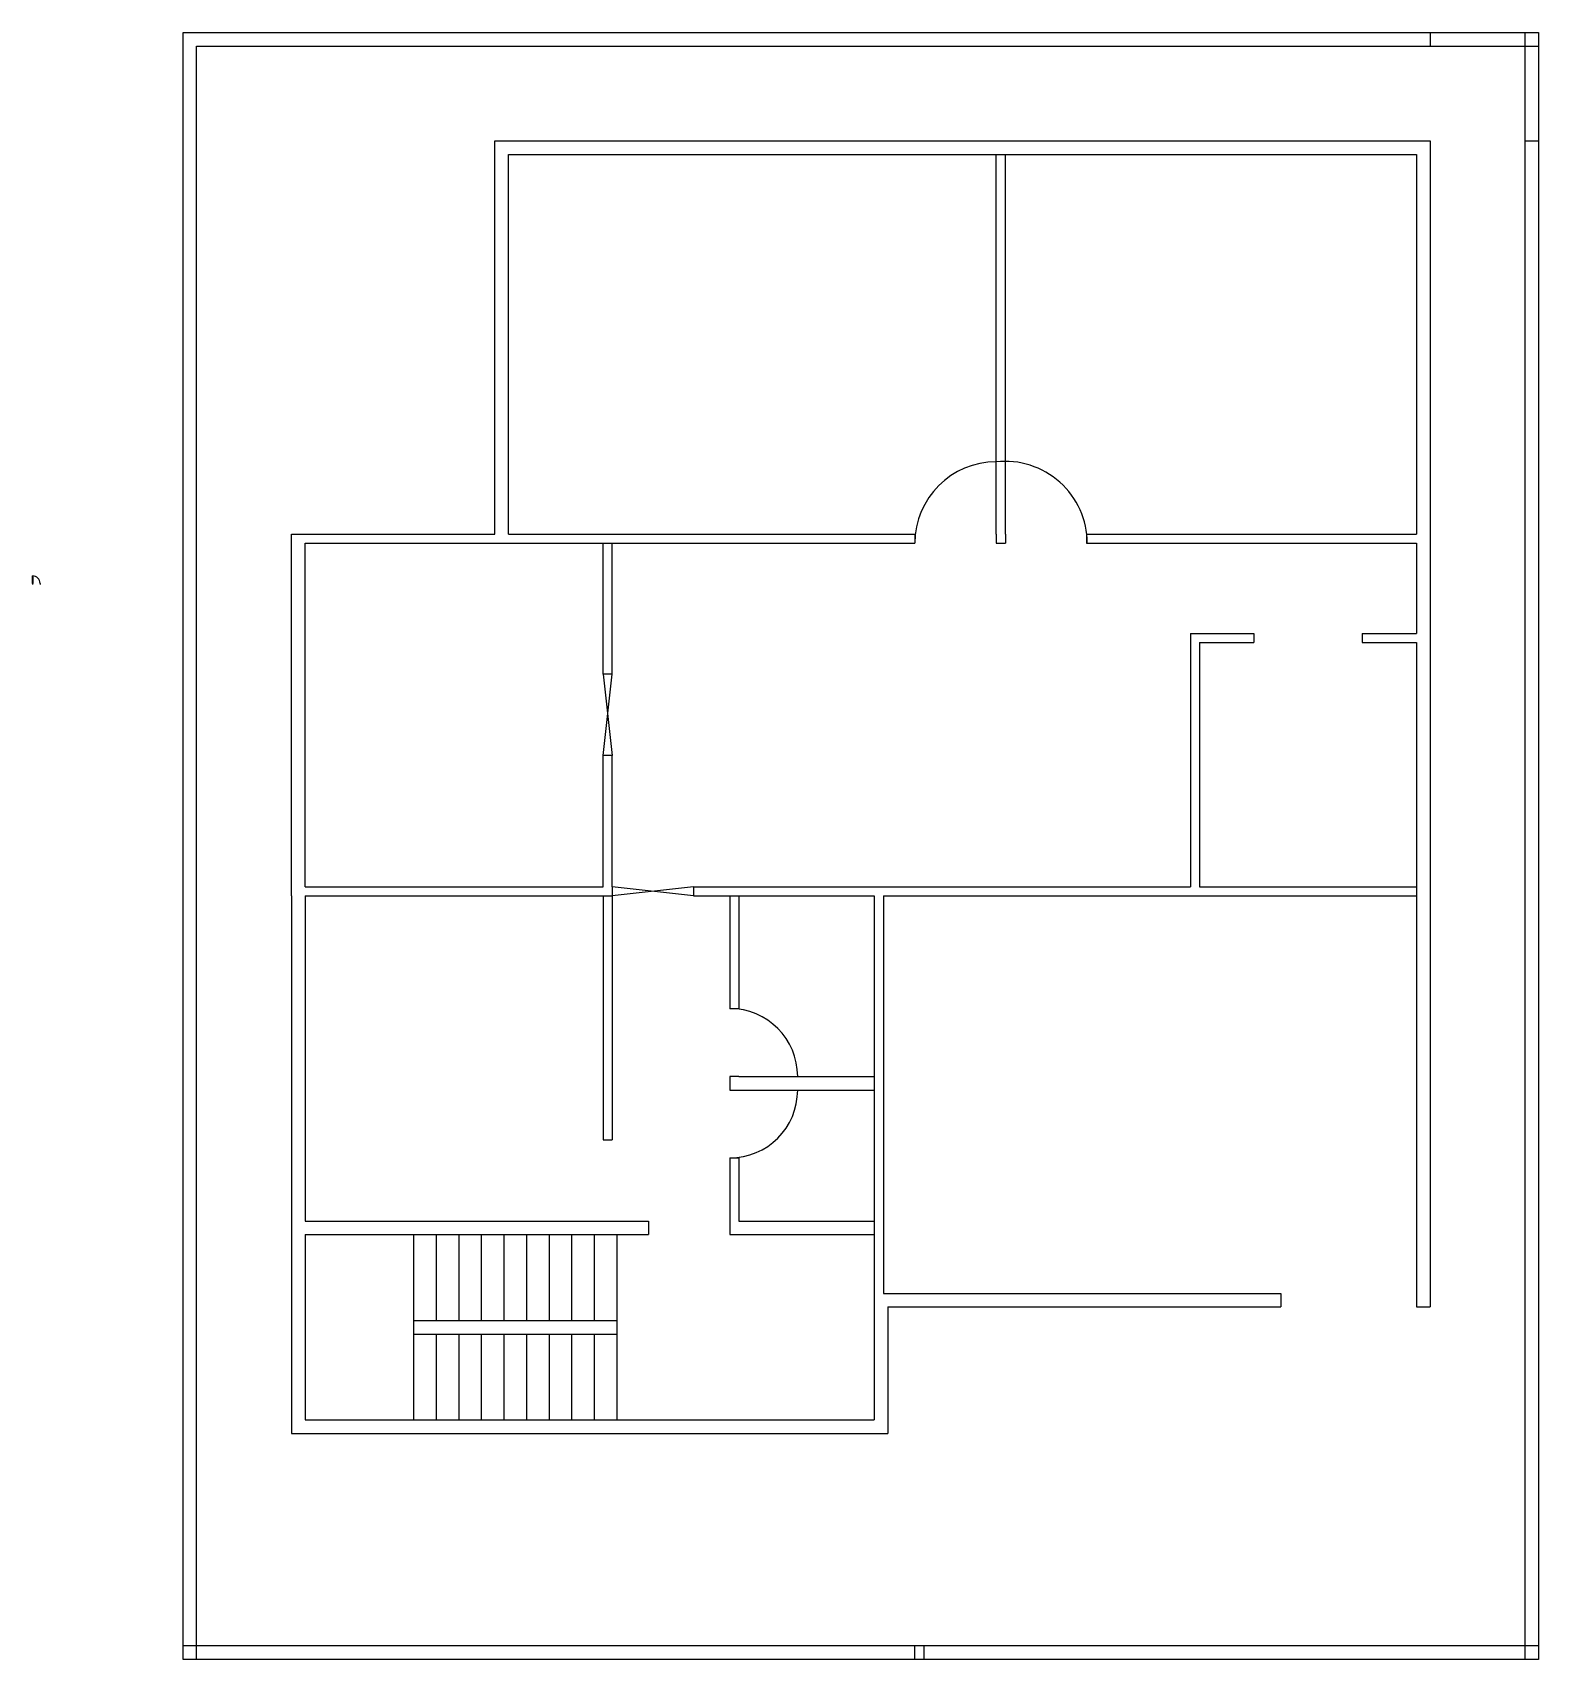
# Model space of a CAD drawing. Header units: feet. Extents: x 1252 to 1919, y 1723 to 2443.
import ezdxf

# ---------------------------------------------------------------- set-up
doc = ezdxf.new("R2010")
doc.units = ezdxf.units.FT

# ---------------------------------------------------------------- blocks, each defined once
blk = doc.blocks.new('*U4')
for p, q in [((0, 0), (0, -6)), ((40, 0), (40, -6))]:
    blk.add_line(p, q)
blk.add_lwpolyline([(0, 0), (0, 40), (1.75, 40), (1.75, 0)], close=True)
blk.add_arc((0, 0), 40, 0, 90)

msp = doc.modelspace()

# ---------------------------------------------------------------- linework, layer by layer
for p, q in [((1318.74, 2443.2), (1918.74, 2443.2)), ((1318.74, 1723.2), (1318.74, 2443.2)), ((1870.74, 2443.2), (1870.74, 2437.2)), ((1912.74, 2443.2), (1912.74, 1723.2)), ((1918.74, 2443.2), (1918.74, 1723.2)), ((1324.74, 2437.2), (1918.74, 2437.2)), ((1324.74, 1723.2), (1324.74, 2437.2)), ((1456.74, 2395.2), (1870.74, 2395.2)), ((1456.74, 2221.2), (1456.74, 2395.2)), ((1870.74, 2395.2), (1870.74, 1879.2)), ((1912.74, 2395.2), (1918.74, 2395.2)), ((1462.74, 2221.2), (1462.74, 2389.2)), ((1462.74, 2389.2), (1642.74, 2389.2)), ((1642.74, 2389.2), (1646.74, 2389.2)), ((1646.74, 2389.2), (1864.74, 2389.2)), ((1678.74, 2221.2), (1678.74, 2389.2)), ((1682.74, 2221.2), (1682.74, 2389.2)), ((1864.74, 2389.2), (1864.74, 2221.2)), ((1366.74, 2061.2), (1366.74, 2221.2)), ((1366.74, 2221.2), (1456.74, 2221.2)), ((1462.74, 2221.2), (1642.74, 2221.2)), ((1642.74, 2221.2), (1642.74, 2217.2)), ((1678.74, 2221.2), (1678.74, 2217.2)), ((1682.74, 2221.2), (1682.74, 2217.2)), ((1718.74, 2221.2), (1718.74, 2217.2)), ((1718.74, 2221.2), (1864.74, 2221.2)), ((1372.74, 2065.2), (1372.74, 2217.2)), ((1372.74, 2217.2), (1456.74, 2217.2)), ((1456.74, 2217.2), (1462.74, 2217.2)), ((1462.74, 2217.2), (1642.74, 2217.2)), ((1462.74, 2217.2), (1642.74, 2217.2)), ((1504.74, 2159.2), (1504.74, 2217.2)), ((1508.74, 2159.2), (1508.74, 2217.2)), ((1678.74, 2217.2), (1682.74, 2217.2)), ((1718.74, 2217.2), (1864.74, 2217.2)), ((1864.74, 2217.2), (1864.74, 2177.2)), ((1764.74, 2177.2), (1764.74, 2065.2)), ((1764.74, 2177.2), (1792.74, 2177.2)), ((1768.74, 2177.2), (1792.74, 2177.2)), ((1792.74, 2177.2), (1792.74, 2173.2)), ((1840.74, 2177.2), (1864.74, 2177.2)), ((1840.74, 2177.2), (1840.74, 2173.2)), ((1840.74, 2177.2), (1864.74, 2177.2)), ((1768.74, 2173.2), (1768.74, 2065.2)), ((1768.74, 2173.2), (1792.74, 2173.2)), ((1840.74, 2173.2), (1864.74, 2173.2)), ((1864.74, 2173.2), (1864.74, 1885.2)), ((1508.74, 2159.2), (1504.74, 2159.2)), ((1504.74, 2159.2), (1508.74, 2123.2)), ((1504.74, 2123.2), (1508.74, 2159.2)), ((1504.74, 2065.2), (1504.74, 2123.2)), ((1508.74, 2123.2), (1504.74, 2123.2)), ((1508.74, 2065.2), (1508.74, 2123.2)), ((1366.74, 2061.2), (1366.74, 1911.2)), ((1372.74, 2065.2), (1504.74, 2065.2)), ((1372.74, 2061.2), (1508.74, 2061.2)), ((1372.74, 2061.2), (1372.74, 1917.2)), ((1504.74, 2061.2), (1504.74, 1953.2)), ((1508.74, 2065.2), (1508.74, 2061.2)), ((1544.74, 2065.2), (1508.74, 2061.2)), ((1544.74, 2061.2), (1508.74, 2065.2)), ((1508.74, 2061.2), (1508.74, 1953.2)), ((1544.74, 2065.2), (1544.74, 2061.2)), ((1544.74, 2065.2), (1764.74, 2065.2)), ((1544.74, 2061.2), (1624.74, 2061.2)), ((1560.74, 2061.2), (1560.74, 2011.2)), ((1564.74, 2061.2), (1564.74, 2011.2)), ((1624.74, 2061.2), (1624.74, 1881.2)), ((1628.74, 2061.2), (1628.74, 1885.2)), ((1628.74, 2061.2), (1703.3, 2061.2)), ((1703.3, 2061.2), (1800.74, 2061.2)), ((1768.74, 2065.2), (1800.74, 2065.2)), ((1800.74, 2065.2), (1864.74, 2065.2)), ((1800.74, 2061.2), (1864.74, 2061.2)), ((1564.74, 2011.2), (1560.74, 2011.2)), ((1564.74, 1981.2), (1560.74, 1981.2)), ((1560.74, 1981.2), (1560.74, 1975.2)), ((1564.74, 1981.2), (1624.74, 1981.2)), ((1560.74, 1975.2), (1624.74, 1975.2)), ((1504.74, 1953.2), (1508.74, 1953.2)), ((1560.74, 1945.2), (1564.74, 1945.2)), ((1560.74, 1945.2), (1560.74, 1911.2)), ((1564.74, 1945.2), (1564.74, 1917.2)), ((1372.74, 1917.2), (1524.74, 1917.2)), ((1524.74, 1917.2), (1524.74, 1911.2)), ((1564.74, 1917.2), (1624.74, 1917.2)), ((1366.74, 1911.2), (1366.74, 1823.2)), ((1372.74, 1911.2), (1524.74, 1911.2)), ((1372.74, 1911.2), (1372.74, 1829.2)), ((1420.74, 1911.2), (1420.74, 1873.2)), ((1430.74, 1911.2), (1430.74, 1873.2)), ((1440.74, 1911.2), (1440.74, 1873.2)), ((1450.74, 1911.2), (1450.74, 1873.2)), ((1460.74, 1911.2), (1460.74, 1873.2)), ((1470.74, 1911.2), (1470.74, 1873.2)), ((1480.74, 1911.2), (1480.74, 1873.2)), ((1490.74, 1911.2), (1490.74, 1873.2)), ((1500.74, 1911.2), (1500.74, 1873.2)), ((1510.74, 1911.2), (1510.74, 1829.2)), ((1560.74, 1911.2), (1624.74, 1911.2)), ((1624.74, 1881.2), (1624.74, 1829.2)), ((1628.74, 1885.2), (1804.74, 1885.2)), ((1804.74, 1885.2), (1804.74, 1879.2)), ((1864.74, 1885.2), (1864.74, 1879.2)), ((1420.74, 1873.2), (1510.74, 1873.2)), ((1420.74, 1873.2), (1420.74, 1867.2)), ((1630.74, 1879.2), (1804.74, 1879.2)), ((1630.74, 1879.2), (1630.74, 1823.2)), ((1864.74, 1879.2), (1870.74, 1879.2)), ((1420.74, 1867.2), (1510.74, 1867.2)), ((1420.74, 1867.2), (1420.74, 1829.2)), ((1430.74, 1867.2), (1430.74, 1829.2)), ((1440.74, 1867.2), (1440.74, 1829.2)), ((1450.74, 1867.2), (1450.74, 1829.2)), ((1460.74, 1867.2), (1460.74, 1829.2)), ((1470.74, 1867.2), (1470.74, 1829.2)), ((1480.74, 1867.2), (1480.74, 1829.2)), ((1490.74, 1867.2), (1490.74, 1829.2)), ((1500.74, 1867.2), (1500.74, 1829.2)), ((1372.74, 1829.2), (1624.74, 1829.2)), ((1366.74, 1823.2), (1630.74, 1823.2)), ((1918.74, 1729.2), (1318.74, 1729.2)), ((1642.74, 1723.2), (1642.74, 1729.2)), ((1646.74, 1723.2), (1646.74, 1729.2)), ((1918.74, 1723.2), (1318.74, 1723.2))]:
    msp.add_line(p, q)
for centre, radius, start, end in [((1678.74, 2217.2), 36.06, 90, 180), ((1682.74, 2217.2), 36.22, 0, 96.34019), ((1560.74, 1981.2), 30.07, 0, 90), ((1560.74, 1975.2), 30.07, 270, 0)]:
    msp.add_arc(centre, radius, start, end)

# ---------------------------------------------------------------- block references
at = {"xscale": 0.08333333333333333, "yscale": 0.08333333333333333, "zscale": 0.08333333333333333}
msp.add_blockref('*U4', (1252.1, 2199.41), dxfattribs=at)

doc.saveas('drawing.dxf')
